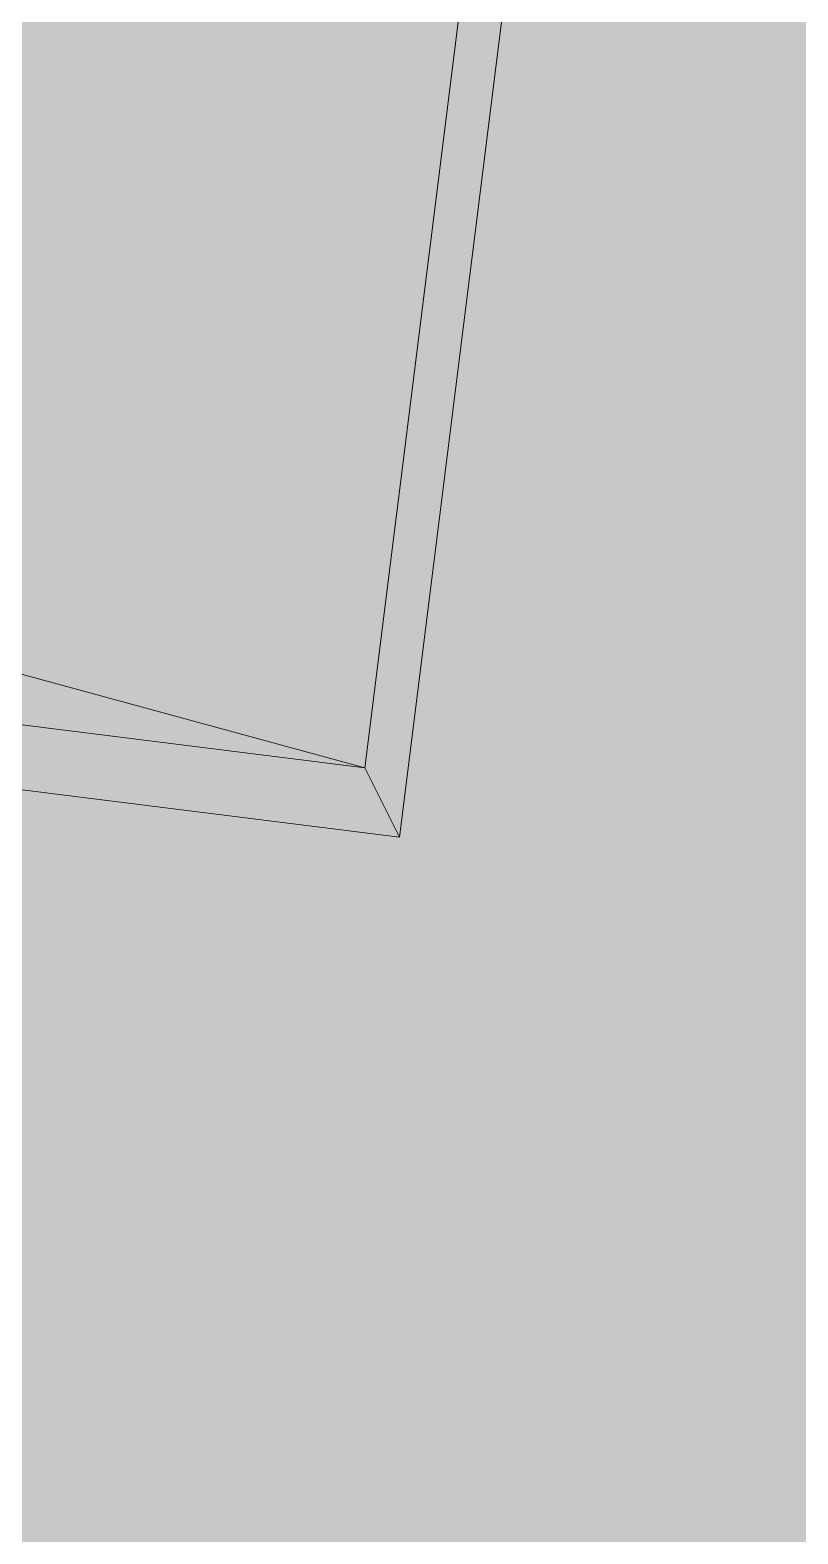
# Model space of a CAD drawing. Header units: metres. Extents: x -4 to 509425, y 7549 to 4732445.
# Drawn here: x 475996.733 to 475997.036, y 4719727.532 to 4719728.126 of the extents above; entities that cross this region are included whole.
import ezdxf

# ---------------------------------------------------------------- set-up
doc = ezdxf.new("R2010")
doc.units = ezdxf.units.M
doc.header["$LTSCALE"] = 0.01
doc.header["$MEASUREMENT"] = 0
doc.layers.get('0').update_dxf_attribs({"lineweight": 0})
doc.layers.add('_SUBESTACIÓN', color=1, linetype='Continuous')
doc.layers.add('SUBESTACION LA VID', color=253, linetype='Continuous')

# ---------------------------------------------------------------- blocks, each defined once
blk = doc.blocks.new('A$Cfff6051d')
at = {"layer": 'SUBESTACION LA VID', "lineweight": 15}
for p, q in [((475987.79817, 4719730.31062), (475996.86479, 4719727.83437)), ((475996.86479, 4719727.83437), (475997.03013, 4719729.15322)), ((475996.86479, 4719727.83437), (475987.63282, 4719728.99177)), ((475996.87843, 4719727.80706), (475996.86479, 4719727.83437))]:
    blk.add_line(p, q, dxfattribs=at)
blk.add_lwpolyline([(475987.65486, 4719728.96341), (475996.87843, 4719727.80706), (475997.04904, 4719729.16791), (475986.79223, 4719730.4538), (475986.16561, 4719725.4556)], dxfattribs=at)

msp = doc.modelspace()

# ---------------------------------------------------------------- hatches: boundary and pattern name
at = {"layer": '_SUBESTACIÓN', "transparency": 33554559}
h = msp.add_hatch(color=1, dxfattribs=at)
h.dxf.hatch_style = 1
h.paths.add_polyline_path([(475968.63988, 4719805.82503), (476089.93862, 4719790.61504), (476078.16862, 4719696.74002), (475956.86864, 4719711.95017)])

# ---------------------------------------------------------------- block references
at = {"linetype": 'Continuous'}
msp.add_blockref('A$Cfff6051d', (0, 0), dxfattribs=at)

doc.saveas('drawing.dxf')
